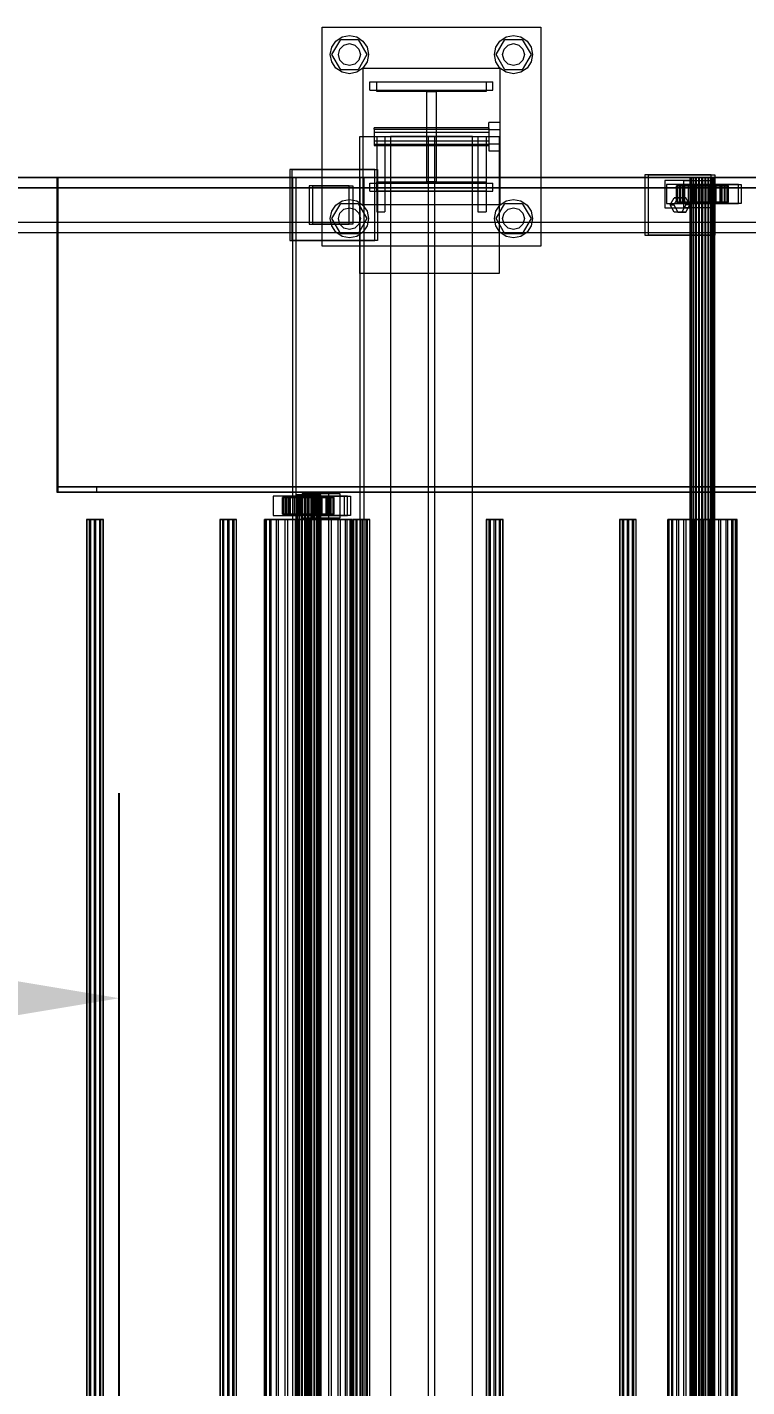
# Model space of a CAD drawing. Header units: millimetres. Extents: x -1970 to 59977, y -50268 to 6837.
# Drawn here: x 27561 to 28087, y -17384 to -16390 of the extents above; entities that cross this region are included whole.
import ezdxf

# ---------------------------------------------------------------- set-up
doc = ezdxf.new("R2010")
doc.units = ezdxf.units.MM
doc.layers.add('COTAS_P', color=1, linetype='Continuous', lineweight=0)
doc.layers.add('superior_C03', color=7, linetype='Continuous', lineweight=0)
doc.dimstyles.new('R19_100', dxfattribs={"dimtxt": 250, "dimasz": 150, "dimexe": 150, "dimexo": 80, "dimgap": 100, "dimtad": 1, "dimtih": 1, "dimtoh": 1, "dimdsep": 46, "dimcen": 0.09, "dimadec": 0, "dimazin": 0, "dimtfac": 1, "dimtdec": 4, "dimtofl": 0, "dimtmove": 0, "dimatfit": 3, "dimfxl": 1, "dimtolj": 1, "dimtzin": 0, "dimarcsym": 0})

# ---------------------------------------------------------------- blocks, each defined once
blk = doc.blocks.new('*D25')
at = {"layer": 'COTAS_P', "color": 0, "lineweight": -2, "transparency": 16777216}
for p, q in [((25128.19, -17920), (25128.19, -16950)), ((27628.19, -17920), (27628.19, -16950)), ((25278.19, -17100), (27478.19, -17100))]:
    blk.add_line(p, q, dxfattribs=at)
at = {"layer": 'COTAS_P', "color": 0, "transparency": 16777216}
for points in [[(25278.19, -17075), (25278.19, -17125), (25128.19, -17100)], [(27478.19, -17075), (27478.19, -17125), (27628.19, -17100)]]:
    blk.add_solid(points, dxfattribs=at)
at = {"layer": 'Defpoints', "color": 0, "transparency": 16777216}
for p in [(27628.19, -17100), (25128.19, -18000), (27628.19, -18000)]:
    blk.add_point(p, dxfattribs=at)

msp = doc.modelspace()

# ---------------------------------------------------------------- linework, layer by layer
at = {"layer": 'superior_C03'}
for p, q in [((27776.487, -16550), (27776.487, -16390)), ((27776.487, -16390), (27936.487, -16390)), ((27936.487, -16390), (27936.487, -16550)), ((27783.553, -16404.642), (27786.588, -16400.101)), ((27783.687, -16410), (27790.087, -16398.915)), ((27786.588, -16400.101), (27791.13, -16397.066)), ((27789.559, -16406), (27792.487, -16403.072)), ((27790.087, -16398.915), (27802.887, -16398.915)), ((27791.13, -16397.066), (27796.487, -16396)), ((27792.487, -16403.072), (27796.487, -16402)), ((27796.487, -16396), (27801.845, -16397.066)), ((27796.487, -16402), (27800.487, -16403.072)), ((27800.487, -16403.072), (27803.416, -16406)), ((27801.845, -16397.066), (27806.387, -16400.101)), ((27802.887, -16398.915), (27809.287, -16410)), ((27806.387, -16400.101), (27809.422, -16404.642)), ((27903.553, -16404.642), (27906.588, -16400.101)), ((27903.687, -16410), (27910.087, -16398.915)), ((27906.588, -16400.101), (27911.13, -16397.066)), ((27909.559, -16406), (27912.487, -16403.072)), ((27910.087, -16398.915), (27922.887, -16398.915)), ((27911.13, -16397.066), (27916.487, -16396)), ((27912.487, -16403.072), (27916.487, -16402)), ((27916.487, -16396), (27921.845, -16397.066)), ((27916.487, -16402), (27920.487, -16403.072)), ((27920.487, -16403.072), (27923.416, -16406)), ((27921.845, -16397.066), (27926.387, -16400.101)), ((27922.887, -16398.915), (27929.287, -16410)), ((27926.387, -16400.101), (27929.422, -16404.642)), ((27782.487, -16410), (27783.553, -16404.642)), ((27783.553, -16415.358), (27782.487, -16410)), ((27790.087, -16421.085), (27783.687, -16410)), ((27788.487, -16410), (27789.559, -16406)), ((27789.559, -16414), (27788.487, -16410)), ((27809.287, -16410), (27802.887, -16421.085)), ((27803.416, -16406), (27804.487, -16410)), ((27804.487, -16410), (27803.416, -16414)), ((27809.422, -16404.642), (27810.487, -16410)), ((27810.487, -16410), (27809.422, -16415.358)), ((27902.487, -16410), (27903.553, -16404.642)), ((27903.553, -16415.358), (27902.487, -16410)), ((27910.087, -16421.085), (27903.687, -16410)), ((27908.487, -16410), (27909.559, -16406)), ((27909.559, -16414), (27908.487, -16410)), ((27929.287, -16410), (27922.887, -16421.085)), ((27923.416, -16406), (27924.487, -16410)), ((27924.487, -16410), (27923.416, -16414)), ((27929.422, -16404.642), (27930.487, -16410)), ((27930.487, -16410), (27929.422, -16415.358)), ((27786.588, -16419.899), (27783.553, -16415.358)), ((27791.13, -16422.934), (27786.588, -16419.899)), ((27792.487, -16416.928), (27789.559, -16414)), ((27802.887, -16421.085), (27790.087, -16421.085)), ((27796.487, -16424), (27791.13, -16422.934)), ((27796.487, -16418), (27792.487, -16416.928)), ((27800.487, -16416.928), (27796.487, -16418)), ((27801.845, -16422.934), (27796.487, -16424)), ((27803.416, -16414), (27800.487, -16416.928)), ((27806.387, -16419.899), (27801.845, -16422.934)), ((27809.422, -16415.358), (27806.387, -16419.899)), ((27806.487, -16520), (27806.487, -16420)), ((27806.487, -16420), (27906.487, -16420)), ((27906.588, -16419.899), (27903.553, -16415.358)), ((27906.487, -16420), (27906.487, -16520)), ((27911.13, -16422.934), (27906.588, -16419.899)), ((27912.487, -16416.928), (27909.559, -16414)), ((27922.887, -16421.085), (27910.087, -16421.085)), ((27916.487, -16424), (27911.13, -16422.934)), ((27916.487, -16418), (27912.487, -16416.928)), ((27920.487, -16416.928), (27916.487, -16418)), ((27921.845, -16422.934), (27916.487, -16424)), ((27923.416, -16414), (27920.487, -16416.928)), ((27926.387, -16419.899), (27921.845, -16422.934)), ((27929.422, -16415.358), (27926.387, -16419.899)), ((27811.487, -16430), (27901.487, -16430)), ((27811.487, -16436), (27811.487, -16430)), ((27816.487, -16437), (27816.487, -16430)), ((27816.487, -16430), (27896.487, -16430)), ((27896.487, -16430), (27896.487, -16437)), ((27901.487, -16436), (27901.487, -16430)), ((27811.487, -16436), (27901.487, -16436)), ((27896.487, -16437), (27816.487, -16437)), ((27852.987, -16503), (27852.987, -16437)), ((27852.987, -16437), (27859.987, -16437)), ((27859.987, -16437), (27859.987, -16503)), ((27898.487, -16464.8), (27898.487, -16459.6)), ((27906.487, -16459.6), (27898.487, -16459.6)), ((27906.487, -16459.6), (27906.487, -16464.8)), ((27804.146, -16570), (27804.146, -16470)), ((27804.146, -16470), (27905.951, -16470)), ((27814.487, -16464.457), (27814.487, -16463.6)), ((27898.487, -16463.6), (27814.487, -16463.6)), ((27814.487, -16464.457), (27814.487, -16466.8)), ((27814.487, -16464.457), (27898.487, -16464.457)), ((27814.487, -16466.8), (27814.487, -16470)), ((27814.487, -16466.8), (27898.487, -16466.8)), ((27814.487, -16470), (27814.487, -16473.2)), ((27814.487, -16470), (27898.487, -16470)), ((27816.487, -16470), (27816.487, -16525)), ((27816.487, -16470), (27822.487, -16470)), ((27822.487, -16470), (27822.487, -16525)), ((27886.487, -16470), (27826.487, -16470)), ((27826.487, -16470), (27826.487, -19530)), ((27858.987, -16470), (27853.987, -16470)), ((27853.987, -16470), (27853.987, -19530)), ((27858.987, -19530), (27858.987, -16470)), ((27886.487, -19530), (27886.487, -16470)), ((27890.487, -16470), (27890.487, -16525)), ((27890.487, -16470), (27896.487, -16470)), ((27896.487, -16470), (27896.487, -16525)), ((27898.487, -16463.6), (27898.487, -16464.457)), ((27898.487, -16464.457), (27898.487, -16466.8)), ((27898.487, -16464.8), (27898.487, -16475.2)), ((27898.487, -16464.8), (27906.487, -16464.8)), ((27898.487, -16466.8), (27898.487, -16470)), ((27898.487, -16470), (27898.487, -16473.2)), ((27905.951, -16470), (27905.951, -16570)), ((27906.487, -16464.8), (27906.487, -16475.2)), ((27814.487, -16473.2), (27814.487, -16475.543)), ((27814.487, -16473.2), (27898.487, -16473.2)), ((27814.487, -16475.543), (27814.487, -16476.4)), ((27814.487, -16475.543), (27898.487, -16475.543)), ((27814.487, -16476.4), (27898.487, -16476.4)), ((27898.487, -16473.2), (27898.487, -16475.543)), ((27898.487, -16475.2), (27898.487, -16480.4)), ((27898.487, -16475.2), (27906.487, -16475.2)), ((27898.487, -16475.543), (27898.487, -16476.4)), ((27898.487, -16480.4), (27906.487, -16480.4)), ((27906.487, -16475.2), (27906.487, -16480.4)), ((28613.383, -16500), (27444.035, -16500)), ((27453.018, -16500), (28622.366, -16500)), ((28689.188, -16500), (27498.73, -16500)), ((27506.119, -16500), (28696.577, -16500)), ((38691.362, -16500), (27582.557, -16500)), ((27582.557, -16500), (27582.557, -16730)), ((27583.456, -16500), (27582.557, -16500)), ((27583.456, -16730), (27583.456, -16500)), ((27583.456, -16500), (38692.26, -16500)), ((27815.154, -16494), (27752.789, -16494)), ((27752.789, -16494), (27752.789, -16546)), ((27754.586, -16494), (27752.789, -16494)), ((27754.586, -16546), (27754.586, -16494)), ((27754.586, -16494), (27816.951, -16494)), ((27804.231, -16500), (27754.729, -16500)), ((27754.729, -16500), (27754.729, -19500)), ((27757.424, -16500), (27754.729, -16500)), ((27757.424, -19500), (27757.424, -16500)), ((27757.424, -16500), (27806.926, -16500)), ((27804.231, -19500), (27804.231, -16500)), ((27804.231, -16500), (27806.926, -16500)), ((27806.926, -16500), (27806.926, -19500)), ((27815.154, -16546), (27815.154, -16494)), ((27815.154, -16494), (27816.951, -16494)), ((27816.951, -16494), (27816.951, -16546)), ((28061.155, -16498), (28012.432, -16498)), ((28012.432, -16498), (28012.432, -16542)), ((28015.127, -16498), (28012.432, -16498)), ((28015.127, -16542), (28015.127, -16498)), ((28015.127, -16498), (28063.85, -16498)), ((28046.538, -16502), (28027.049, -16502)), ((28027.049, -16502), (28027.049, -16522)), ((28041.062, -16502), (28027.049, -16502)), ((28041.062, -16522), (28041.062, -16502)), ((28041.062, -16502), (28060.552, -16502)), ((28046.019, -16500), (28045.63, -16500)), ((28045.63, -16500), (28045.855, -16500)), ((28045.63, -19500), (28045.63, -16500)), ((28045.855, -16500), (28046.677, -16500)), ((28045.855, -19500), (28045.855, -16500)), ((28046.994, -16500), (28046.019, -16500)), ((28046.019, -19500), (28046.019, -16500)), ((28046.538, -16522), (28046.538, -16502)), ((28046.538, -16502), (28060.552, -16502)), ((28046.677, -16500), (28048.04, -16500)), ((28046.677, -19500), (28046.677, -16500)), ((28048.489, -16500), (28046.994, -16500)), ((28046.994, -19500), (28046.994, -16500)), ((28048.04, -16500), (28049.853, -16500)), ((28048.04, -19500), (28048.04, -16500)), ((28050.403, -16500), (28048.489, -16500)), ((28048.489, -19500), (28048.489, -16500)), ((28049.853, -16500), (28051.99, -16500)), ((28049.853, -19500), (28049.853, -16500)), ((28052.604, -16500), (28050.403, -16500)), ((28050.403, -19500), (28050.403, -16500)), ((28051.99, -16500), (28054.307, -16500)), ((28051.99, -19500), (28051.99, -16500)), ((28054.942, -16500), (28052.604, -16500)), ((28052.604, -19500), (28052.604, -16500)), ((28054.307, -16500), (28056.646, -16500)), ((28054.307, -19500), (28054.307, -16500)), ((28057.259, -16500), (28054.942, -16500)), ((28054.942, -19500), (28054.942, -16500)), ((28056.646, -16500), (28058.847, -16500)), ((28056.646, -19500), (28056.646, -16500)), ((28059.397, -16500), (28057.259, -16500)), ((28057.259, -19500), (28057.259, -16500)), ((28058.847, -16500), (28060.76, -16500)), ((28058.847, -19500), (28058.847, -16500)), ((28061.209, -16500), (28059.397, -16500)), ((28059.397, -19500), (28059.397, -16500)), ((28060.552, -16502), (28060.552, -16522)), ((28060.76, -16500), (28062.255, -16500)), ((28060.76, -19500), (28060.76, -16500)), ((28061.155, -16542), (28061.155, -16498)), ((28061.155, -16498), (28063.85, -16498)), ((28062.573, -16500), (28061.209, -16500)), ((28061.209, -19500), (28061.209, -16500)), ((28062.255, -16500), (28063.23, -16500)), ((28062.255, -19500), (28062.255, -16500)), ((28063.395, -16500), (28062.573, -16500)), ((28062.573, -19500), (28062.573, -16500)), ((28063.23, -16500), (28063.619, -16500)), ((28063.23, -19500), (28063.23, -16500)), ((28063.619, -16500), (28063.395, -16500)), ((28063.395, -16500), (28063.395, -19500)), ((28063.619, -19500), (28063.619, -16500)), ((28063.85, -16498), (28063.85, -16542)), ((28611.704, -16507.5), (27496.255, -16507.5)), ((27508.594, -16507.5), (28624.044, -16507.5)), ((27796.343, -16506), (27767.109, -16506)), ((27767.109, -16506), (27767.109, -16534)), ((27769.804, -16506), (27767.109, -16506)), ((27769.804, -16534), (27769.804, -16506)), ((27769.804, -16506), (27799.038, -16506)), ((27796.343, -16534), (27796.343, -16506)), ((27796.343, -16506), (27799.038, -16506)), ((27799.038, -16506), (27799.038, -16534)), ((27811.487, -16504), (27901.487, -16504)), ((27811.487, -16510), (27811.487, -16504)), ((27811.487, -16510), (27901.487, -16510)), ((27816.487, -16510), (27816.487, -16503)), ((27816.487, -16503), (27896.487, -16503)), ((27896.487, -16510), (27816.487, -16510)), ((27859.987, -16503), (27852.987, -16503)), ((27896.487, -16503), (27896.487, -16510)), ((27901.487, -16510), (27901.487, -16504)), ((28040.164, -16505), (28028.471, -16505)), ((28028.471, -16505), (28028.471, -16519)), ((28037.903, -16505), (28028.471, -16505)), ((28036.457, -16506), (28035.637, -16506)), ((28035.637, -16506), (28045.63, -16506)), ((28035.637, -16518), (28035.637, -16506)), ((28035.637, -16506), (28036.11, -16506)), ((28036.11, -16506), (28045.855, -16506)), ((28036.11, -16518), (28036.11, -16506)), ((28036.11, -16506), (28037.845, -16506)), ((28081.08, -16505), (28036.255, -16505)), ((28036.255, -16505), (28036.255, -16519)), ((28038.051, -16505), (28036.255, -16505)), ((28038.516, -16506), (28036.457, -16506)), ((28036.457, -16506), (28046.019, -16506)), ((28036.457, -16518), (28036.457, -16506)), ((28037.845, -16506), (28046.677, -16506)), ((28037.845, -16518), (28037.845, -16506)), ((28037.845, -16506), (28040.724, -16506)), ((28037.903, -16519), (28037.903, -16505)), ((28037.903, -16505), (28049.596, -16505)), ((28038.051, -16519), (28038.051, -16505)), ((28038.051, -16505), (28082.876, -16505)), ((28041.672, -16506), (28038.516, -16506)), ((28038.516, -16506), (28046.994, -16506)), ((28038.516, -16518), (28038.516, -16506)), ((28040.164, -16519), (28040.164, -16505)), ((28040.164, -16505), (28049.596, -16505)), ((28040.724, -16506), (28048.04, -16506)), ((28040.724, -16518), (28040.724, -16506)), ((28040.724, -16506), (28044.55, -16506)), ((28045.711, -16506), (28041.672, -16506)), ((28041.672, -16506), (28048.489, -16506)), ((28041.672, -16518), (28041.672, -16506)), ((28044.55, -16506), (28049.853, -16506)), ((28044.55, -16518), (28044.55, -16506)), ((28044.55, -16506), (28049.063, -16506)), ((28045.63, -16506), (28046.019, -16506)), ((28045.63, -16506), (28045.63, -16518)), ((28045.855, -16506), (28045.63, -16506)), ((28050.358, -16506), (28045.711, -16506)), ((28045.711, -16506), (28050.403, -16506)), ((28045.711, -16518), (28045.711, -16506)), ((28045.855, -16506), (28045.855, -16518)), ((28046.677, -16506), (28045.855, -16506)), ((28046.019, -16506), (28046.994, -16506)), ((28046.019, -16506), (28046.019, -16518)), ((28046.677, -16506), (28046.677, -16518)), ((28048.04, -16506), (28046.677, -16506)), ((28046.994, -16506), (28048.489, -16506)), ((28046.994, -16506), (28046.994, -16518)), ((28048.04, -16506), (28048.04, -16518)), ((28049.853, -16506), (28048.04, -16506)), ((28048.489, -16506), (28050.403, -16506)), ((28048.489, -16506), (28048.489, -16518)), ((28049.063, -16506), (28051.99, -16506)), ((28049.063, -16518), (28049.063, -16506)), ((28049.063, -16506), (28053.954, -16506)), ((28049.596, -16505), (28049.596, -16519)), ((28049.853, -16506), (28049.853, -16518)), ((28051.99, -16506), (28049.853, -16506)), ((28055.295, -16506), (28050.358, -16506)), ((28050.358, -16506), (28052.604, -16506)), ((28050.358, -16518), (28050.358, -16506)), ((28050.403, -16506), (28052.604, -16506)), ((28050.403, -16506), (28050.403, -16518)), ((28051.99, -16506), (28051.99, -16518)), ((28054.307, -16506), (28051.99, -16506)), ((28052.604, -16506), (28054.942, -16506)), ((28052.604, -16506), (28052.604, -16518)), ((28053.954, -16506), (28054.307, -16506)), ((28053.954, -16518), (28053.954, -16506)), ((28053.954, -16506), (28058.892, -16506)), ((28054.307, -16506), (28054.307, -16518)), ((28056.646, -16506), (28054.307, -16506)), ((28055.295, -16506), (28054.942, -16506)), ((28054.942, -16506), (28057.259, -16506)), ((28054.942, -16506), (28054.942, -16518)), ((28060.187, -16506), (28055.295, -16506)), ((28055.295, -16518), (28055.295, -16506)), ((28058.892, -16506), (28056.646, -16506)), ((28056.646, -16506), (28056.646, -16518)), ((28058.847, -16506), (28056.646, -16506)), ((28060.187, -16506), (28057.259, -16506)), ((28057.259, -16506), (28059.397, -16506)), ((28057.259, -16506), (28057.259, -16518)), ((28063.538, -16506), (28058.847, -16506)), ((28058.847, -16506), (28058.847, -16518)), ((28060.76, -16506), (28058.847, -16506)), ((28058.892, -16518), (28058.892, -16506)), ((28058.892, -16506), (28063.538, -16506)), ((28064.699, -16506), (28059.397, -16506)), ((28059.397, -16506), (28061.209, -16506)), ((28059.397, -16506), (28059.397, -16518)), ((28071.347, -16505), (28059.653, -16505)), ((28059.653, -16505), (28059.653, -16519)), ((28069.085, -16505), (28059.653, -16505)), ((28064.699, -16506), (28060.187, -16506)), ((28060.187, -16518), (28060.187, -16506)), ((28067.577, -16506), (28060.76, -16506)), ((28060.76, -16506), (28060.76, -16518)), ((28062.255, -16506), (28060.76, -16506)), ((28068.525, -16506), (28061.209, -16506)), ((28061.209, -16506), (28062.573, -16506)), ((28061.209, -16506), (28061.209, -16518)), ((28070.734, -16506), (28062.255, -16506)), ((28062.255, -16506), (28062.255, -16518)), ((28063.23, -16506), (28062.255, -16506)), ((28071.404, -16506), (28062.573, -16506)), ((28062.573, -16506), (28063.395, -16506)), ((28062.573, -16506), (28062.573, -16518)), ((28072.792, -16506), (28063.23, -16506)), ((28063.23, -16506), (28063.23, -16518)), ((28063.619, -16506), (28063.23, -16506)), ((28063.395, -16506), (28073.139, -16506)), ((28063.395, -16518), (28063.395, -16506)), ((28063.395, -16506), (28063.619, -16506)), ((28063.538, -16518), (28063.538, -16506)), ((28063.538, -16506), (28067.577, -16506)), ((28073.613, -16506), (28063.619, -16506)), ((28063.619, -16506), (28063.619, -16518)), ((28068.525, -16506), (28064.699, -16506)), ((28064.699, -16518), (28064.699, -16506)), ((28067.577, -16518), (28067.577, -16506)), ((28067.577, -16506), (28070.734, -16506)), ((28071.404, -16506), (28068.525, -16506)), ((28068.525, -16518), (28068.525, -16506)), ((28069.085, -16519), (28069.085, -16505)), ((28069.085, -16505), (28080.779, -16505)), ((28070.734, -16518), (28070.734, -16506)), ((28070.734, -16506), (28072.792, -16506)), ((28071.347, -16519), (28071.347, -16505)), ((28071.347, -16505), (28080.779, -16505)), ((28073.139, -16506), (28071.404, -16506)), ((28071.404, -16518), (28071.404, -16506)), ((28072.792, -16518), (28072.792, -16506)), ((28072.792, -16506), (28073.613, -16506)), ((28073.139, -16506), (28073.139, -16518)), ((28073.613, -16506), (28073.139, -16506)), ((28073.613, -16518), (28073.613, -16506)), ((28080.779, -16505), (28080.779, -16519)), ((28081.08, -16519), (28081.08, -16505)), ((28081.08, -16505), (28082.876, -16505)), ((28082.876, -16505), (28082.876, -16519)), ((27783.553, -16524.642), (27786.588, -16520.101)), ((27783.687, -16530), (27790.087, -16518.915)), ((27786.588, -16520.101), (27791.13, -16517.066)), ((27790.087, -16518.915), (27802.887, -16518.915)), ((27791.13, -16517.066), (27796.487, -16516)), ((27792.487, -16523.072), (27796.487, -16522)), ((27796.487, -16516), (27801.845, -16517.066)), ((27796.487, -16522), (27800.487, -16523.072)), ((27801.845, -16517.066), (27806.387, -16520.101)), ((27802.887, -16518.915), (27809.287, -16530)), ((27806.387, -16520.101), (27809.422, -16524.642)), ((27906.487, -16520), (27806.487, -16520)), ((27903.553, -16524.642), (27906.588, -16520.101)), ((27903.687, -16530), (27910.087, -16518.915)), ((27906.588, -16520.101), (27911.13, -16517.066)), ((27910.087, -16518.915), (27922.887, -16518.915)), ((27911.13, -16517.066), (27916.487, -16516)), ((27912.487, -16523.072), (27916.487, -16522)), ((27916.487, -16516), (27921.845, -16517.066)), ((27916.487, -16522), (27920.487, -16523.072)), ((27921.845, -16517.066), (27926.387, -16520.101)), ((27922.887, -16518.915), (27929.287, -16530)), ((27926.387, -16520.101), (27929.422, -16524.642)), ((28027.049, -16522), (28046.538, -16522)), ((28027.049, -16522), (28041.062, -16522)), ((28028.471, -16519), (28040.164, -16519)), ((28028.471, -16519), (28037.903, -16519)), ((28030.947, -16520), (28033.87, -16514.804)), ((28033.87, -16525.196), (28030.947, -16520)), ((28030.947, -16520), (28033.642, -16520)), ((28036.565, -16514.804), (28033.642, -16520)), ((28033.642, -16520), (28036.565, -16525.196)), ((28033.87, -16514.804), (28039.717, -16514.804)), ((28036.565, -16514.804), (28033.87, -16514.804)), ((28045.63, -16518), (28035.637, -16518)), ((28035.637, -16518), (28036.457, -16518)), ((28036.11, -16518), (28035.637, -16518)), ((28045.855, -16518), (28036.11, -16518)), ((28037.845, -16518), (28036.11, -16518)), ((28036.255, -16519), (28081.08, -16519)), ((28036.255, -16519), (28038.051, -16519)), ((28046.019, -16518), (28036.457, -16518)), ((28036.457, -16518), (28038.516, -16518)), ((28042.412, -16514.804), (28036.565, -16514.804)), ((28046.677, -16518), (28037.845, -16518)), ((28040.724, -16518), (28037.845, -16518)), ((28049.596, -16519), (28037.903, -16519)), ((28082.876, -16519), (28038.051, -16519)), ((28046.994, -16518), (28038.516, -16518)), ((28038.516, -16518), (28041.672, -16518)), ((28039.717, -16514.804), (28042.64, -16520)), ((28042.412, -16514.804), (28039.717, -16514.804)), ((28042.64, -16520), (28039.717, -16525.196)), ((28049.596, -16519), (28040.164, -16519)), ((28048.04, -16518), (28040.724, -16518)), ((28044.55, -16518), (28040.724, -16518)), ((28060.552, -16522), (28041.062, -16522)), ((28048.489, -16518), (28041.672, -16518)), ((28041.672, -16518), (28045.711, -16518)), ((28045.335, -16520), (28042.412, -16514.804)), ((28042.412, -16525.196), (28045.335, -16520)), ((28045.335, -16520), (28042.64, -16520)), ((28049.853, -16518), (28044.55, -16518)), ((28049.063, -16518), (28044.55, -16518)), ((28046.019, -16518), (28045.63, -16518)), ((28045.63, -16518), (28045.855, -16518)), ((28050.403, -16518), (28045.711, -16518)), ((28045.711, -16518), (28050.358, -16518)), ((28045.855, -16518), (28046.677, -16518)), ((28046.994, -16518), (28046.019, -16518)), ((28060.552, -16522), (28046.538, -16522)), ((28046.677, -16518), (28048.04, -16518)), ((28048.489, -16518), (28046.994, -16518)), ((28048.04, -16518), (28049.853, -16518)), ((28050.403, -16518), (28048.489, -16518)), ((28051.99, -16518), (28049.063, -16518)), ((28053.954, -16518), (28049.063, -16518)), ((28049.853, -16518), (28051.99, -16518)), ((28052.604, -16518), (28050.358, -16518)), ((28050.358, -16518), (28055.295, -16518)), ((28052.604, -16518), (28050.403, -16518)), ((28051.99, -16518), (28054.307, -16518)), ((28054.942, -16518), (28052.604, -16518)), ((28054.307, -16518), (28053.954, -16518)), ((28058.892, -16518), (28053.954, -16518)), ((28054.307, -16518), (28056.646, -16518)), ((28057.259, -16518), (28054.942, -16518)), ((28054.942, -16518), (28055.295, -16518)), ((28055.295, -16518), (28060.187, -16518)), ((28056.646, -16518), (28058.892, -16518)), ((28056.646, -16518), (28058.847, -16518)), ((28059.397, -16518), (28057.259, -16518)), ((28057.259, -16518), (28060.187, -16518)), ((28058.847, -16518), (28063.538, -16518)), ((28058.847, -16518), (28060.76, -16518)), ((28063.538, -16518), (28058.892, -16518)), ((28061.209, -16518), (28059.397, -16518)), ((28059.397, -16518), (28064.699, -16518)), ((28059.653, -16519), (28071.347, -16519)), ((28059.653, -16519), (28069.085, -16519)), ((28060.187, -16518), (28064.699, -16518)), ((28060.76, -16518), (28067.577, -16518)), ((28060.76, -16518), (28062.255, -16518)), ((28062.573, -16518), (28061.209, -16518)), ((28061.209, -16518), (28068.525, -16518)), ((28062.255, -16518), (28070.734, -16518)), ((28062.255, -16518), (28063.23, -16518)), ((28063.395, -16518), (28062.573, -16518)), ((28062.573, -16518), (28071.404, -16518)), ((28063.23, -16518), (28072.792, -16518)), ((28063.23, -16518), (28063.619, -16518)), ((28073.139, -16518), (28063.395, -16518)), ((28063.619, -16518), (28063.395, -16518)), ((28067.577, -16518), (28063.538, -16518)), ((28063.619, -16518), (28073.613, -16518)), ((28064.699, -16518), (28068.525, -16518)), ((28070.734, -16518), (28067.577, -16518)), ((28068.525, -16518), (28071.404, -16518)), ((28080.779, -16519), (28069.085, -16519)), ((28072.792, -16518), (28070.734, -16518)), ((28080.779, -16519), (28071.347, -16519)), ((28071.404, -16518), (28073.139, -16518)), ((28073.613, -16518), (28072.792, -16518)), ((28073.139, -16518), (28073.613, -16518)), ((28082.876, -16519), (28081.08, -16519)), ((27496.255, -16532.5), (28611.704, -16532.5)), ((27508.594, -16532.5), (28624.044, -16532.5)), ((27782.487, -16530), (27783.553, -16524.642)), ((27783.553, -16535.358), (27782.487, -16530)), ((27790.087, -16541.085), (27783.687, -16530)), ((27788.487, -16530), (27789.559, -16526)), ((27789.559, -16534), (27788.487, -16530)), ((27789.559, -16526), (27792.487, -16523.072)), ((27800.487, -16523.072), (27803.416, -16526)), ((27809.287, -16530), (27802.887, -16541.085)), ((27803.416, -16526), (27804.487, -16530)), ((27804.487, -16530), (27803.416, -16534)), ((27809.422, -16524.642), (27810.487, -16530)), ((27810.487, -16530), (27809.422, -16535.358)), ((27816.487, -16525), (27822.487, -16525)), ((27890.487, -16525), (27896.487, -16525)), ((27902.487, -16530), (27903.553, -16524.642)), ((27903.553, -16535.358), (27902.487, -16530)), ((27910.087, -16541.085), (27903.687, -16530)), ((27908.487, -16530), (27909.559, -16526)), ((27909.559, -16534), (27908.487, -16530)), ((27909.559, -16526), (27912.487, -16523.072)), ((27920.487, -16523.072), (27923.416, -16526)), ((27929.287, -16530), (27922.887, -16541.085)), ((27923.416, -16526), (27924.487, -16530)), ((27924.487, -16530), (27923.416, -16534)), ((27929.422, -16524.642), (27930.487, -16530)), ((27930.487, -16530), (27929.422, -16535.358)), ((28039.717, -16525.196), (28033.87, -16525.196)), ((28036.565, -16525.196), (28033.87, -16525.196)), ((28036.565, -16525.196), (28042.412, -16525.196)), ((28042.412, -16525.196), (28039.717, -16525.196)), ((27444.035, -16540), (28613.383, -16540)), ((27453.018, -16540), (28622.366, -16540)), ((27498.73, -16540), (28689.188, -16540)), ((27506.119, -16540), (28696.577, -16540)), ((27767.109, -16534), (27796.343, -16534)), ((27767.109, -16534), (27769.804, -16534)), ((27799.038, -16534), (27769.804, -16534)), ((27786.588, -16539.899), (27783.553, -16535.358)), ((27791.13, -16542.934), (27786.588, -16539.899)), ((27792.487, -16536.928), (27789.559, -16534)), ((27802.887, -16541.085), (27790.087, -16541.085)), ((27796.487, -16538), (27792.487, -16536.928)), ((27799.038, -16534), (27796.343, -16534)), ((27800.487, -16536.928), (27796.487, -16538)), ((27803.416, -16534), (27800.487, -16536.928)), ((27806.387, -16539.899), (27801.845, -16542.934)), ((27809.422, -16535.358), (27806.387, -16539.899)), ((27906.588, -16539.899), (27903.553, -16535.358)), ((27911.13, -16542.934), (27906.588, -16539.899)), ((27912.487, -16536.928), (27909.559, -16534)), ((27922.887, -16541.085), (27910.087, -16541.085)), ((27916.487, -16538), (27912.487, -16536.928)), ((27920.487, -16536.928), (27916.487, -16538)), ((27923.416, -16534), (27920.487, -16536.928)), ((27926.387, -16539.899), (27921.845, -16542.934)), ((27929.422, -16535.358), (27926.387, -16539.899)), ((28012.432, -16542), (28061.155, -16542)), ((28012.432, -16542), (28015.127, -16542)), ((28063.85, -16542), (28015.127, -16542)), ((28063.85, -16542), (28061.155, -16542)), ((27752.789, -16546), (27815.154, -16546)), ((27752.789, -16546), (27754.586, -16546)), ((27816.951, -16546), (27754.586, -16546)), ((27936.487, -16550), (27776.487, -16550)), ((27796.487, -16544), (27791.13, -16542.934)), ((27801.845, -16542.934), (27796.487, -16544)), ((27816.951, -16546), (27815.154, -16546)), ((27916.487, -16544), (27911.13, -16542.934)), ((27921.845, -16542.934), (27916.487, -16544)), ((27905.951, -16570), (27804.146, -16570)), ((27582.557, -16726), (38691.362, -16726)), ((27611.752, -16726), (27582.557, -16726)), ((27582.557, -16726), (27582.557, -16730)), ((38691.362, -16730), (27582.557, -16730)), ((27582.557, -16730), (27611.752, -16730)), ((27582.557, -16730), (27583.456, -16730)), ((38692.26, -16730), (27583.456, -16730)), ((38720.557, -16726), (27611.752, -16726)), ((27611.752, -16730), (27611.752, -16726)), ((27611.752, -16730), (38720.557, -16730)), ((27781.365, -16731), (27761.875, -16731)), ((27761.875, -16731), (27761.875, -16749)), ((27769.96, -16731), (27761.875, -16731)), ((27769.96, -16749), (27769.96, -16731)), ((27769.96, -16731), (27789.449, -16731)), ((27781.365, -16749), (27781.365, -16731)), ((27781.365, -16731), (27789.449, -16731)), ((27789.449, -16731), (27789.449, -16749)), ((27750.57, -16733), (27740.826, -16733)), ((27740.826, -16733), (27740.826, -16747)), ((27751.606, -16733), (27740.826, -16733)), ((27748.287, -16734), (27747.467, -16734)), ((27747.467, -16734), (27757.46, -16734)), ((27747.467, -16746), (27747.467, -16734)), ((27747.467, -16734), (27747.94, -16734)), ((27747.94, -16734), (27757.685, -16734)), ((27747.94, -16746), (27747.94, -16734)), ((27747.94, -16734), (27749.675, -16734)), ((27795.007, -16733), (27748.233, -16733)), ((27748.233, -16733), (27748.233, -16747)), ((27750.479, -16733), (27748.233, -16733)), ((27750.346, -16734), (27748.287, -16734)), ((27748.287, -16734), (27757.849, -16734)), ((27748.287, -16746), (27748.287, -16734)), ((27749.675, -16734), (27758.507, -16734)), ((27749.675, -16746), (27749.675, -16734)), ((27749.675, -16734), (27752.554, -16734)), ((27753.502, -16734), (27750.346, -16734)), ((27750.346, -16734), (27758.824, -16734)), ((27750.346, -16746), (27750.346, -16734)), ((27750.479, -16747), (27750.479, -16733)), ((27750.479, -16733), (27797.253, -16733)), ((27750.57, -16747), (27750.57, -16733)), ((27750.57, -16733), (27761.35, -16733)), ((27751.606, -16747), (27751.606, -16733)), ((27751.606, -16733), (27761.35, -16733)), ((27752.554, -16734), (27759.87, -16734)), ((27752.554, -16746), (27752.554, -16734)), ((27752.554, -16734), (27756.38, -16734)), ((27757.541, -16734), (27753.502, -16734)), ((27753.502, -16734), (27760.319, -16734)), ((27753.502, -16746), (27753.502, -16734)), ((27756.38, -16734), (27761.682, -16734)), ((27756.38, -16746), (27756.38, -16734)), ((27756.38, -16734), (27760.893, -16734)), ((27757.849, -16732), (27757.46, -16732)), ((27757.46, -16732), (27757.685, -16732)), ((27757.46, -19268), (27757.46, -16732)), ((27757.46, -16734), (27757.849, -16734)), ((27757.46, -16734), (27757.46, -16746)), ((27757.685, -16734), (27757.46, -16734)), ((27762.188, -16734), (27757.541, -16734)), ((27757.541, -16734), (27762.232, -16734)), ((27757.541, -16746), (27757.541, -16734)), ((27757.685, -16732), (27758.507, -16732)), ((27757.685, -19268), (27757.685, -16732)), ((27757.685, -16734), (27757.685, -16746)), ((27758.507, -16734), (27757.685, -16734)), ((27758.824, -16732), (27757.849, -16732)), ((27757.849, -19268), (27757.849, -16732)), ((27757.849, -16734), (27758.824, -16734)), ((27757.849, -16734), (27757.849, -16746)), ((27758.507, -16732), (27759.87, -16732)), ((27758.507, -19268), (27758.507, -16732)), ((27758.507, -16734), (27758.507, -16746)), ((27759.87, -16734), (27758.507, -16734)), ((27760.319, -16732), (27758.824, -16732)), ((27758.824, -19268), (27758.824, -16732)), ((27758.824, -16734), (27760.319, -16734)), ((27758.824, -16734), (27758.824, -16746)), ((27759.87, -16732), (27761.682, -16732)), ((27759.87, -19268), (27759.87, -16732)), ((27759.87, -16734), (27759.87, -16746)), ((27761.682, -16734), (27759.87, -16734)), ((27762.232, -16732), (27760.319, -16732)), ((27760.319, -19268), (27760.319, -16732)), ((27760.319, -16734), (27762.232, -16734)), ((27760.319, -16734), (27760.319, -16746)), ((27760.893, -16734), (27763.82, -16734)), ((27760.893, -16746), (27760.893, -16734)), ((27760.893, -16734), (27765.784, -16734)), ((27761.35, -16733), (27761.35, -16747)), ((27761.682, -16732), (27763.82, -16732)), ((27761.682, -19268), (27761.682, -16732)), ((27761.682, -16734), (27761.682, -16746)), ((27763.82, -16734), (27761.682, -16734)), ((27767.125, -16734), (27762.188, -16734)), ((27762.188, -16734), (27764.433, -16734)), ((27762.188, -16746), (27762.188, -16734)), ((27764.433, -16732), (27762.232, -16732)), ((27762.232, -19268), (27762.232, -16732)), ((27762.232, -16734), (27764.433, -16734)), ((27762.232, -16734), (27762.232, -16746)), ((27763.82, -16732), (27766.137, -16732)), ((27763.82, -19268), (27763.82, -16732)), ((27763.82, -16734), (27763.82, -16746)), ((27766.137, -16734), (27763.82, -16734)), ((27766.772, -16732), (27764.433, -16732)), ((27764.433, -19268), (27764.433, -16732)), ((27764.433, -16734), (27766.772, -16734)), ((27764.433, -16734), (27764.433, -16746)), ((27765.784, -16734), (27766.137, -16734)), ((27765.784, -16746), (27765.784, -16734)), ((27765.784, -16734), (27770.722, -16734)), ((27766.137, -16732), (27768.476, -16732)), ((27766.137, -19268), (27766.137, -16732)), ((27766.137, -16734), (27766.137, -16746)), ((27768.476, -16734), (27766.137, -16734)), ((27769.089, -16732), (27766.772, -16732)), ((27766.772, -19268), (27766.772, -16732)), ((27767.125, -16734), (27766.772, -16734)), ((27766.772, -16734), (27769.089, -16734)), ((27766.772, -16734), (27766.772, -16746)), ((27772.017, -16734), (27767.125, -16734)), ((27767.125, -16746), (27767.125, -16734)), ((27768.476, -16732), (27770.677, -16732)), ((27768.476, -19268), (27768.476, -16732)), ((27770.722, -16734), (27768.476, -16734)), ((27768.476, -16734), (27768.476, -16746)), ((27770.677, -16734), (27768.476, -16734)), ((27771.227, -16732), (27769.089, -16732)), ((27769.089, -19268), (27769.089, -16732)), ((27772.017, -16734), (27769.089, -16734)), ((27769.089, -16734), (27771.227, -16734)), ((27769.089, -16734), (27769.089, -16746)), ((27770.677, -16732), (27772.59, -16732)), ((27770.677, -19268), (27770.677, -16732)), ((27775.368, -16734), (27770.677, -16734)), ((27770.677, -16734), (27770.677, -16746)), ((27772.59, -16734), (27770.677, -16734)), ((27770.722, -16746), (27770.722, -16734)), ((27770.722, -16734), (27775.368, -16734)), ((27773.039, -16732), (27771.227, -16732)), ((27771.227, -19268), (27771.227, -16732)), ((27776.529, -16734), (27771.227, -16734)), ((27771.227, -16734), (27773.039, -16734)), ((27771.227, -16734), (27771.227, -16746)), ((27781.753, -16733), (27772.008, -16733)), ((27772.008, -16733), (27772.008, -16747)), ((27782.788, -16733), (27772.008, -16733)), ((27776.529, -16734), (27772.017, -16734)), ((27772.017, -16746), (27772.017, -16734)), ((27772.59, -16732), (27774.085, -16732)), ((27772.59, -19268), (27772.59, -16732)), ((27779.407, -16734), (27772.59, -16734)), ((27772.59, -16734), (27772.59, -16746)), ((27774.085, -16734), (27772.59, -16734)), ((27774.403, -16732), (27773.039, -16732)), ((27773.039, -19268), (27773.039, -16732)), ((27780.355, -16734), (27773.039, -16734)), ((27773.039, -16734), (27774.403, -16734)), ((27773.039, -16734), (27773.039, -16746)), ((27774.085, -16732), (27775.06, -16732)), ((27774.085, -19268), (27774.085, -16732)), ((27782.564, -16734), (27774.085, -16734)), ((27774.085, -16734), (27774.085, -16746)), ((27775.06, -16734), (27774.085, -16734)), ((27775.225, -16732), (27774.403, -16732)), ((27774.403, -19268), (27774.403, -16732)), ((27783.234, -16734), (27774.403, -16734)), ((27774.403, -16734), (27775.225, -16734)), ((27774.403, -16734), (27774.403, -16746)), ((27775.06, -16732), (27775.449, -16732)), ((27775.06, -19268), (27775.06, -16732)), ((27784.622, -16734), (27775.06, -16734)), ((27775.06, -16734), (27775.06, -16746)), ((27775.449, -16734), (27775.06, -16734)), ((27775.449, -16732), (27775.225, -16732)), ((27775.225, -16732), (27775.225, -19268)), ((27775.225, -16734), (27784.969, -16734)), ((27775.225, -16746), (27775.225, -16734)), ((27775.225, -16734), (27775.449, -16734)), ((27775.368, -16746), (27775.368, -16734)), ((27775.368, -16734), (27779.407, -16734)), ((27775.449, -19268), (27775.449, -16732)), ((27785.443, -16734), (27775.449, -16734)), ((27775.449, -16734), (27775.449, -16746)), ((27780.355, -16734), (27776.529, -16734)), ((27776.529, -16746), (27776.529, -16734)), ((27779.407, -16746), (27779.407, -16734)), ((27779.407, -16734), (27782.564, -16734)), ((27783.234, -16734), (27780.355, -16734)), ((27780.355, -16746), (27780.355, -16734)), ((27781.753, -16747), (27781.753, -16733)), ((27781.753, -16733), (27792.533, -16733)), ((27782.564, -16746), (27782.564, -16734)), ((27782.564, -16734), (27784.622, -16734)), ((27782.788, -16747), (27782.788, -16733)), ((27782.788, -16733), (27792.533, -16733)), ((27784.969, -16734), (27783.234, -16734)), ((27783.234, -16746), (27783.234, -16734)), ((27784.622, -16746), (27784.622, -16734)), ((27784.622, -16734), (27785.443, -16734)), ((27784.969, -16734), (27784.969, -16746)), ((27785.443, -16734), (27784.969, -16734)), ((27785.443, -16746), (27785.443, -16734)), ((27792.533, -16733), (27792.533, -16747)), ((27795.007, -16747), (27795.007, -16733)), ((27795.007, -16733), (27797.253, -16733)), ((27797.253, -16733), (27797.253, -16747)), ((27606.158, -16750), (27604.138, -16750)), ((27604.138, -16750), (27604.482, -16750)), ((27604.138, -16750), (27604.138, -19250)), ((27604.482, -16750), (27607.058, -16750)), ((27604.482, -16750), (27604.482, -19250)), ((27609.77, -16750), (27606.158, -16750)), ((27606.158, -16750), (27606.158, -19250)), ((27607.058, -16750), (27610.882, -16750)), ((27607.058, -16750), (27607.058, -19250)), ((27613.595, -16750), (27609.77, -16750)), ((27609.77, -16750), (27609.77, -19250)), ((27610.882, -16750), (27614.494, -16750)), ((27610.882, -16750), (27610.882, -19250)), ((27616.171, -16750), (27613.595, -16750)), ((27613.595, -16750), (27613.595, -19250)), ((27614.494, -16750), (27616.514, -16750)), ((27614.494, -16750), (27614.494, -19250)), ((27616.514, -16750), (27616.171, -16750)), ((27616.171, -16750), (27616.171, -19250)), ((27616.514, -19250), (27616.514, -16750)), ((27703.604, -16750), (27701.584, -16750)), ((27701.584, -16750), (27701.928, -16750)), ((27701.584, -16750), (27701.584, -19250)), ((27701.928, -16750), (27704.504, -16750)), ((27701.928, -16750), (27701.928, -19250)), ((27707.216, -16750), (27703.604, -16750)), ((27703.604, -16750), (27703.604, -19250)), ((27704.504, -16750), (27708.328, -16750)), ((27704.504, -16750), (27704.504, -19250)), ((27711.04, -16750), (27707.216, -16750)), ((27707.216, -16750), (27707.216, -19250)), ((27708.328, -16750), (27711.94, -16750)), ((27708.328, -16750), (27708.328, -19250)), ((27713.616, -16750), (27711.04, -16750)), ((27711.04, -16750), (27711.04, -19250)), ((27711.94, -16750), (27713.96, -16750)), ((27711.94, -16750), (27711.94, -19250)), ((27713.96, -16750), (27713.616, -16750)), ((27713.616, -16750), (27713.616, -19250)), ((27713.96, -19250), (27713.96, -16750)), ((27735.857, -16750), (27734.475, -16750)), ((27734.475, -16750), (27735.272, -16750)), ((27734.475, -19250), (27734.475, -16750)), ((27735.272, -16750), (27738.195, -16750)), ((27735.272, -19250), (27735.272, -16750)), ((27739.324, -16750), (27735.857, -16750)), ((27735.857, -19250), (27735.857, -16750)), ((27738.195, -16750), (27743.043, -16750)), ((27738.195, -19250), (27738.195, -16750)), ((27744.64, -16750), (27739.324, -16750)), ((27739.324, -19250), (27739.324, -16750)), ((27740.826, -16747), (27750.57, -16747)), ((27740.826, -16747), (27751.606, -16747)), ((27743.043, -16750), (27749.487, -16750)), ((27743.043, -19250), (27743.043, -16750)), ((27751.442, -16750), (27744.64, -16750)), ((27744.64, -19250), (27744.64, -16750)), ((27757.46, -16746), (27747.467, -16746)), ((27747.467, -16746), (27748.287, -16746)), ((27747.94, -16746), (27747.467, -16746)), ((27757.685, -16746), (27747.94, -16746)), ((27749.675, -16746), (27747.94, -16746)), ((27748.233, -16747), (27795.007, -16747)), ((27748.233, -16747), (27750.479, -16747)), ((27757.849, -16746), (27748.287, -16746)), ((27748.287, -16746), (27750.346, -16746)), ((27749.487, -16750), (27757.087, -16750)), ((27749.487, -19250), (27749.487, -16750)), ((27758.507, -16746), (27749.675, -16746)), ((27752.554, -16746), (27749.675, -16746)), ((27758.824, -16746), (27750.346, -16746)), ((27750.346, -16746), (27753.502, -16746)), ((27797.253, -16747), (27750.479, -16747)), ((27761.35, -16747), (27750.57, -16747)), ((27759.268, -16750), (27751.442, -16750)), ((27751.442, -19250), (27751.442, -16750)), ((27761.35, -16747), (27751.606, -16747)), ((27759.87, -16746), (27752.554, -16746)), ((27756.38, -16746), (27752.554, -16746)), ((27760.319, -16746), (27753.502, -16746)), ((27753.502, -16746), (27757.541, -16746)), ((27761.682, -16746), (27756.38, -16746)), ((27760.893, -16746), (27756.38, -16746)), ((27757.087, -16750), (27765.326, -16750)), ((27757.087, -19250), (27757.087, -16750)), ((27757.849, -16746), (27757.46, -16746)), ((27757.46, -16746), (27757.685, -16746)), ((27762.232, -16746), (27757.541, -16746)), ((27757.541, -16746), (27762.188, -16746)), ((27757.685, -16746), (27758.507, -16746)), ((27758.824, -16746), (27757.849, -16746)), ((27758.507, -16746), (27759.87, -16746)), ((27760.319, -16746), (27758.824, -16746)), ((27767.584, -16750), (27759.268, -16750)), ((27759.268, -19250), (27759.268, -16750)), ((27759.87, -16746), (27761.682, -16746)), ((27762.232, -16746), (27760.319, -16746)), ((27763.82, -16746), (27760.893, -16746)), ((27765.784, -16746), (27760.893, -16746)), ((27761.682, -16746), (27763.82, -16746)), ((27761.875, -16749), (27781.365, -16749)), ((27769.96, -16749), (27761.875, -16749)), ((27764.433, -16746), (27762.188, -16746)), ((27762.188, -16746), (27767.125, -16746)), ((27764.433, -16746), (27762.232, -16746)), ((27763.82, -16746), (27766.137, -16746)), ((27766.772, -16746), (27764.433, -16746)), ((27765.326, -16750), (27773.641, -16750)), ((27765.326, -19250), (27765.326, -16750)), ((27766.137, -16746), (27765.784, -16746)), ((27770.722, -16746), (27765.784, -16746)), ((27766.137, -16746), (27768.476, -16746)), ((27769.089, -16746), (27766.772, -16746)), ((27766.772, -16746), (27767.125, -16746)), ((27767.125, -16746), (27772.017, -16746)), ((27775.822, -16750), (27767.584, -16750)), ((27767.584, -19250), (27767.584, -16750)), ((27768.476, -16746), (27770.722, -16746)), ((27768.476, -16746), (27770.677, -16746)), ((27771.227, -16746), (27769.089, -16746)), ((27769.089, -16746), (27772.017, -16746)), ((27789.449, -16749), (27769.96, -16749)), ((27770.677, -16746), (27775.368, -16746)), ((27770.677, -16746), (27772.59, -16746)), ((27775.368, -16746), (27770.722, -16746)), ((27773.039, -16746), (27771.227, -16746)), ((27771.227, -16746), (27776.529, -16746)), ((27772.008, -16747), (27781.753, -16747)), ((27772.008, -16747), (27782.788, -16747)), ((27772.017, -16746), (27776.529, -16746)), ((27772.59, -16746), (27779.407, -16746)), ((27772.59, -16746), (27774.085, -16746)), ((27774.403, -16746), (27773.039, -16746)), ((27773.039, -16746), (27780.355, -16746)), ((27773.641, -16750), (27781.467, -16750)), ((27773.641, -19250), (27773.641, -16750)), ((27774.085, -16746), (27782.564, -16746)), ((27774.085, -16746), (27775.06, -16746)), ((27775.225, -16746), (27774.403, -16746)), ((27774.403, -16746), (27783.234, -16746)), ((27775.06, -16746), (27784.622, -16746)), ((27775.06, -16746), (27775.449, -16746)), ((27784.969, -16746), (27775.225, -16746)), ((27775.449, -16746), (27775.225, -16746)), ((27779.407, -16746), (27775.368, -16746)), ((27775.449, -16746), (27785.443, -16746)), ((27783.423, -16750), (27775.822, -16750)), ((27775.822, -19250), (27775.822, -16750)), ((27776.529, -16746), (27780.355, -16746)), ((27782.564, -16746), (27779.407, -16746)), ((27780.355, -16746), (27783.234, -16746)), ((27789.449, -16749), (27781.365, -16749)), ((27781.467, -16750), (27788.27, -16750)), ((27781.467, -19250), (27781.467, -16750)), ((27792.533, -16747), (27781.753, -16747)), ((27784.622, -16746), (27782.564, -16746)), ((27792.533, -16747), (27782.788, -16747)), ((27783.234, -16746), (27784.969, -16746)), ((27789.866, -16750), (27783.423, -16750)), ((27783.423, -19250), (27783.423, -16750)), ((27785.443, -16746), (27784.622, -16746)), ((27784.969, -16746), (27785.443, -16746)), ((27788.27, -16750), (27793.586, -16750)), ((27788.27, -19250), (27788.27, -16750)), ((27794.715, -16750), (27789.866, -16750)), ((27789.866, -19250), (27789.866, -16750)), ((27793.586, -16750), (27797.053, -16750)), ((27793.586, -19250), (27793.586, -16750)), ((27797.637, -16750), (27794.715, -16750)), ((27794.715, -19250), (27794.715, -16750)), ((27797.253, -16747), (27795.007, -16747)), ((27797.053, -16750), (27798.435, -16750)), ((27797.053, -19250), (27797.053, -16750)), ((27798.435, -16750), (27797.637, -16750)), ((27797.637, -16750), (27797.637, -19250)), ((27798.435, -19250), (27798.435, -16750)), ((27801.05, -16750), (27799.03, -16750)), ((27799.03, -16750), (27799.373, -16750)), ((27799.03, -16750), (27799.03, -19250)), ((27799.373, -16750), (27801.949, -16750)), ((27799.373, -16750), (27799.373, -19250)), ((27804.662, -16750), (27801.05, -16750)), ((27801.05, -16750), (27801.05, -19250)), ((27801.949, -16750), (27805.773, -16750)), ((27801.949, -16750), (27801.949, -19250)), ((27808.486, -16750), (27804.662, -16750)), ((27804.662, -16750), (27804.662, -19250)), ((27805.773, -16750), (27809.385, -16750)), ((27805.773, -16750), (27805.773, -19250)), ((27811.062, -16750), (27808.486, -16750)), ((27808.486, -16750), (27808.486, -19250)), ((27809.385, -16750), (27811.405, -16750)), ((27809.385, -16750), (27809.385, -19250)), ((27811.405, -16750), (27811.062, -16750)), ((27811.062, -16750), (27811.062, -19250)), ((27811.405, -19250), (27811.405, -16750)), ((27898.495, -16750), (27896.475, -16750)), ((27896.475, -16750), (27896.819, -16750)), ((27896.475, -16750), (27896.475, -19250)), ((27896.819, -16750), (27899.395, -16750)), ((27896.819, -16750), (27896.819, -19250)), ((27902.107, -16750), (27898.495, -16750)), ((27898.495, -16750), (27898.495, -19250)), ((27899.395, -16750), (27903.219, -16750)), ((27899.395, -16750), (27899.395, -19250)), ((27905.932, -16750), (27902.107, -16750)), ((27902.107, -16750), (27902.107, -19250)), ((27903.219, -16750), (27906.831, -16750)), ((27903.219, -16750), (27903.219, -19250)), ((27908.507, -16750), (27905.932, -16750)), ((27905.932, -16750), (27905.932, -19250)), ((27906.831, -16750), (27908.851, -16750)), ((27906.831, -16750), (27906.831, -19250)), ((27908.851, -16750), (27908.507, -16750)), ((27908.507, -16750), (27908.507, -19250)), ((27908.851, -19250), (27908.851, -16750)), ((27995.941, -16750), (27993.921, -16750)), ((27993.921, -16750), (27994.265, -16750)), ((27993.921, -16750), (27993.921, -19250)), ((27994.265, -16750), (27996.84, -16750)), ((27994.265, -16750), (27994.265, -19250)), ((27999.553, -16750), (27995.941, -16750)), ((27995.941, -16750), (27995.941, -19250)), ((27996.84, -16750), (28000.665, -16750)), ((27996.84, -16750), (27996.84, -19250)), ((28003.377, -16750), (27999.553, -16750)), ((27999.553, -16750), (27999.553, -19250)), ((28000.665, -16750), (28004.277, -16750)), ((28000.665, -16750), (28000.665, -19250)), ((28005.953, -16750), (28003.377, -16750)), ((28003.377, -16750), (28003.377, -19250)), ((28004.277, -16750), (28006.297, -16750)), ((28004.277, -16750), (28004.277, -19250)), ((28006.297, -16750), (28005.953, -16750)), ((28005.953, -16750), (28005.953, -19250)), ((28006.297, -19250), (28006.297, -16750)), ((28030.337, -16750), (28029.241, -16750)), ((28029.241, -16750), (28029.874, -16750)), ((28029.241, -19250), (28029.241, -16750)), ((28029.874, -16750), (28032.193, -16750)), ((28029.874, -19250), (28029.874, -16750)), ((28033.09, -16750), (28030.337, -16750)), ((28030.337, -19250), (28030.337, -16750)), ((28032.193, -16750), (28036.042, -16750)), ((28032.193, -19250), (28032.193, -16750)), ((28037.309, -16750), (28033.09, -16750)), ((28033.09, -19250), (28033.09, -16750)), ((28036.042, -16750), (28041.157, -16750)), ((28036.042, -19250), (28036.042, -16750)), ((28042.709, -16750), (28037.309, -16750)), ((28037.309, -19250), (28037.309, -16750)), ((28041.157, -16750), (28047.189, -16750)), ((28041.157, -19250), (28041.157, -16750)), ((28048.921, -16750), (28042.709, -16750)), ((28042.709, -19250), (28042.709, -16750)), ((28047.189, -16750), (28053.729, -16750)), ((28047.189, -19250), (28047.189, -16750)), ((28055.521, -16750), (28048.921, -16750)), ((28048.921, -19250), (28048.921, -16750)), ((28053.729, -16750), (28060.329, -16750)), ((28053.729, -19250), (28053.729, -16750)), ((28062.06, -16750), (28055.521, -16750)), ((28055.521, -19250), (28055.521, -16750)), ((28060.329, -16750), (28066.541, -16750)), ((28060.329, -19250), (28060.329, -16750)), ((28068.093, -16750), (28062.06, -16750)), ((28062.06, -19250), (28062.06, -16750)), ((28066.541, -16750), (28071.94, -16750)), ((28066.541, -19250), (28066.541, -16750)), ((28073.208, -16750), (28068.093, -16750)), ((28068.093, -19250), (28068.093, -16750)), ((28071.94, -16750), (28076.16, -16750)), ((28071.94, -19250), (28071.94, -16750)), ((28077.056, -16750), (28073.208, -16750)), ((28073.208, -19250), (28073.208, -16750)), ((28076.16, -16750), (28078.912, -16750)), ((28076.16, -19250), (28076.16, -16750)), ((28079.376, -16750), (28077.056, -16750)), ((28077.056, -19250), (28077.056, -16750)), ((28078.912, -16750), (28080.009, -16750)), ((28078.912, -19250), (28078.912, -16750)), ((28080.009, -16750), (28079.376, -16750)), ((28079.376, -16750), (28079.376, -19250)), ((28080.009, -19250), (28080.009, -16750))]:
    msp.add_line(p, q, dxfattribs=at)

# ---------------------------------------------------------------- dimensions: what is measured, and where the dimension line sits
at = {"layer": 'COTAS_P'}
dim = msp.add_aligned_dim(p1=(25128.187, -18000), p2=(27628.187, -18000), distance=900, text='<> P', dimstyle='R19_100', dxfattribs=at)
dim.commit()
dim.dimension.update_dxf_attribs({"geometry": '*D25', "text_midpoint": (26378.187, -17100)})

doc.saveas('drawing.dxf')
